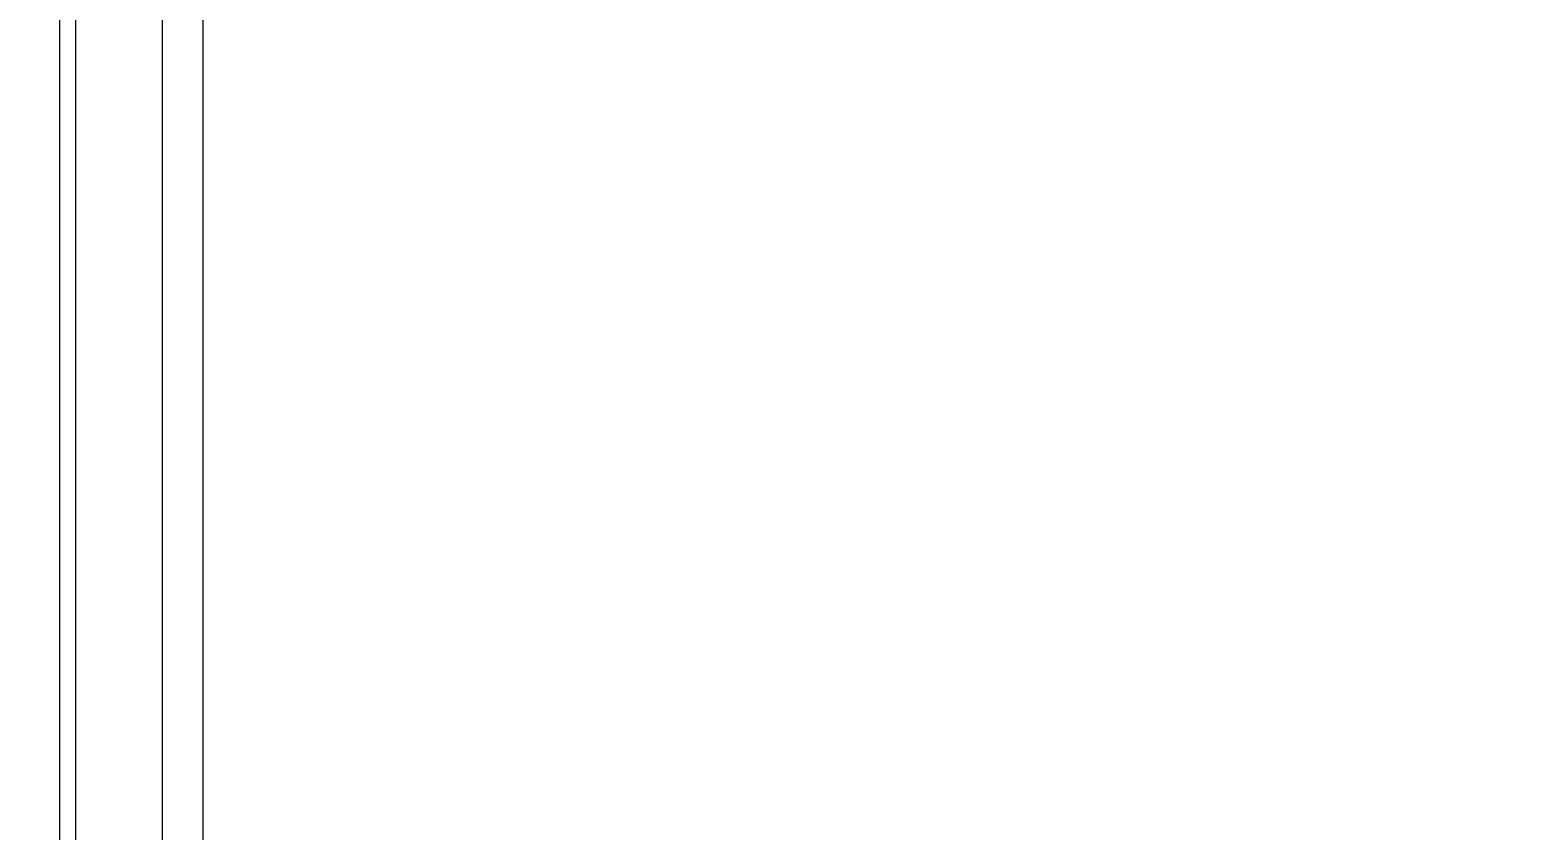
# Model space of a CAD drawing. Header units: millimetres. Extents: x -751 to 714, y -543 to 828.
# Drawn here: x -88.2 to -10.3, y 62.2 to 104 of the extents above; entities that cross this region are included whole.
import ezdxf

# ---------------------------------------------------------------- set-up
doc = ezdxf.new("R2010")
doc.units = ezdxf.units.MM
doc.linetypes.add('K5LT_THIN', pattern=[0])
doc.styles.add('KDIMTEXTSTYLE', font='GOST_AU.SHX', dxfattribs={"width": 0.96, "oblique": 15, "height": 5})
doc.dimstyles.new('KDIMSTYLE (1.00)', dxfattribs={"dimtxt": 5, "dimasz": 1, "dimexe": 2, "dimexo": 0, "dimgap": 1, "dimtad": 1, "dimtxsty": 'KDIMTEXTSTYLE', "dimsah": 1, "dimcen": 0, "dimdle": 1, "dimadec": 0, "dimazin": 0, "dimtfac": 0.667, "dimtmove": 0, "dimatfit": 3, "dimfxl": 1, "dimtvp": 1, "dimtolj": 1, "dimtzin": 0, "dimarcsym": 0})

# ---------------------------------------------------------------- blocks, each defined once
blk = doc.blocks.new('U2')
at = {"color": 7, "linetype": 'K5LT_THIN', "lineweight": 18}
for p, q in [((-86.708, 112.012), (-86.708, -112.012)), ((-85.875, 111.848), (-85.875, -111.848)), ((-81.352, 111.848), (-81.352, -111.848)), ((-79.231, 111.745), (-79.231, -111.768))]:
    blk.add_line(p, q, dxfattribs=at)
blk = doc.blocks.new('KDIMARROW_01')
blk.add_hatch(color=0).paths.add_polyline_path([(-5, -0.658), (0, 0), (-5, 0.658), (-4.5, 0)])
at = {"color": 0, "linetype": 'K5LT_THIN', "lineweight": 18}
for p, q in [((-4.5, 0), (-5, 0.658)), ((-5, 0.658), (0, 0)), ((0, 0), (-5, -0.658)), ((-5, -0.658), (-4.5, 0)), ((0, 0), (-1, 0))]:
    blk.add_line(p, q, dxfattribs=at)

msp = doc.modelspace()

# ---------------------------------------------------------------- block references
msp.add_blockref('U2', (0, 0))

# ---------------------------------------------------------------- next in the draw order: dimensions: what is measured, and where the dimension line sits
at = {"color": 7}
msp.add_linear_dim(base=(114, 175), p1=(-114, 0), p2=(114, 0), location=(0, 175), dimstyle='KDIMSTYLE (1.00)', override={"dimexo": 0, "dimpost": '\\H3.5;\\W0.965;\\Q15;<>\\H3.5;\\W0.965;\\Q15;\\Q15;*', "dimblk1": 'KDIMARROW_01', "dimblk2": 'KDIMARROW_01', "dimse1": 0, "dimse2": 0, "dimclrt": 7, "dimtolj": 1}, dxfattribs=at).render()

doc.saveas('drawing.dxf')
